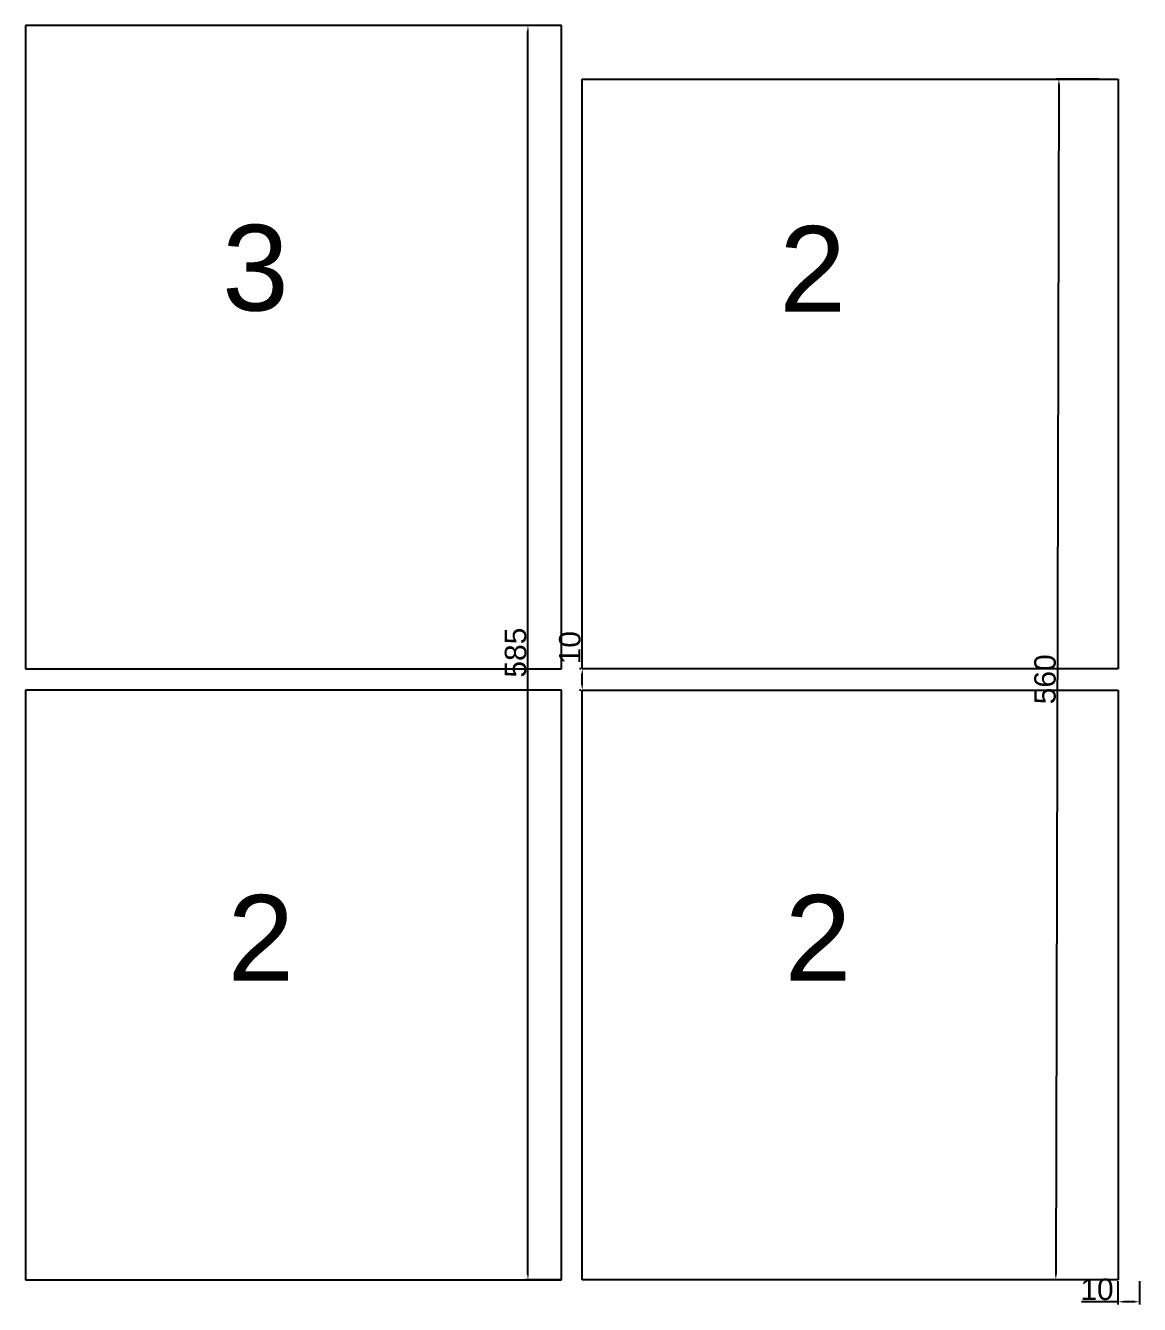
# Model space of a CAD drawing. Header units: millimetres. Extents: x -4275 to 17266, y -15886 to 5463.
# Drawn here: x 11421 to 11940, y -3529 to -2932 of the extents above; entities that cross this region are included whole.
import ezdxf

# ---------------------------------------------------------------- set-up
doc = ezdxf.new("R2010")
doc.units = ezdxf.units.MM
doc.layers.add('尺寸标注', color=6, linetype='Continuous')
doc.layers.add('标号', color=4, linetype='Continuous')
doc.styles.get("Standard").update_dxf_attribs({"font": 'arial.ttf'})
doc.dimstyles.new('ISO-25-JHF', dxfattribs={"dimtxt": 10, "dimasz": 2.5, "dimexe": 1.25, "dimexo": 0.625, "dimtad": 1, "dimtxsty": 'Standard', "dimcen": 2.5, "dimadec": 0, "dimazin": 0, "dimtfac": 1, "dimtmove": 0, "dimatfit": 3, "dimfxl": 1, "dimarcsym": 0})

# ---------------------------------------------------------------- blocks, each defined once
blk = doc.blocks.new('*D202')
at = {"layer": 'Defpoints', "color": 0, "transparency": 16777216}
for p in [(11922, -2957.39), (11901.24, -3517.34), (11920.55, -3517.39)]:
    blk.add_point(p, dxfattribs=at)
at = {"layer": '尺寸标注', "color": 0, "lineweight": -2, "transparency": 16777216}
for p, q in [((11921.37, -2957.38), (11901.44, -2957.33)), ((11902.68, -2959.84), (11901.25, -3514.84)), ((11919.92, -3517.38), (11899.99, -3517.33))]:
    blk.add_line(p, q, dxfattribs=at)
at = {"layer": '尺寸标注', "color": 0, "transparency": 16777216}
for points in [[(11902.27, -2959.83), (11903.1, -2959.84), (11902.69, -2957.34)], [(11900.83, -3514.83), (11901.67, -3514.84), (11901.24, -3517.34)]]:
    blk.add_solid(points, dxfattribs=at)
at = {"layer": '尺寸标注', "color": 0, "transparency": 16777216, "insert": (11896.24, -3237.32), "char_height": 10, "attachment_point": 5, "rotation": 89.85184}
blk.add_mtext('560', dxfattribs=at)
blk = doc.blocks.new('*D204')
at = {"layer": 'Defpoints', "color": 0, "transparency": 16777216}
for p in [(11654.92, -2932.39), (11670.52, -2932.39), (11670.52, -3517.39)]:
    blk.add_point(p, dxfattribs=at)
at = {"layer": '尺寸标注', "color": 0, "lineweight": -2, "transparency": 16777216}
for p, q in [((11669.89, -2932.39), (11653.67, -2932.39)), ((11654.92, -3514.89), (11654.92, -2934.89)), ((11669.89, -3517.39), (11653.67, -3517.39))]:
    blk.add_line(p, q, dxfattribs=at)
at = {"layer": '尺寸标注', "color": 0, "transparency": 16777216}
for points in [[(11654.51, -2934.89), (11655.34, -2934.89), (11654.92, -2932.39)], [(11654.51, -3514.89), (11655.34, -3514.89), (11654.92, -3517.39)]]:
    blk.add_solid(points, dxfattribs=at)
at = {"layer": '尺寸标注', "color": 0, "transparency": 16777216, "insert": (11649.19, -3224.89), "char_height": 10, "attachment_point": 5, "rotation": 90}
blk.add_mtext('585', dxfattribs=at)
blk = doc.blocks.new('*D207')
at = {"layer": 'Defpoints', "color": 0, "transparency": 16777216}
for p in [(11680.25, -3232.39), (11680.25, -3232.39), (11680.25, -3242.39)]:
    blk.add_point(p, dxfattribs=at)
at = {"layer": '尺寸标注', "color": 0, "lineweight": -2, "transparency": 16777216}
for p, q in [((11680.25, -3232.39), (11680.25, -3215.29)), ((11679.63, -3232.39), (11679, -3232.39)), ((11680.25, -3239.89), (11680.25, -3234.89)), ((11679.63, -3242.39), (11679, -3242.39))]:
    blk.add_line(p, q, dxfattribs=at)
at = {"layer": '尺寸标注', "color": 0, "transparency": 16777216}
for points in [[(11679.84, -3234.89), (11680.67, -3234.89), (11680.25, -3232.39)], [(11679.84, -3239.89), (11680.67, -3239.89), (11680.25, -3242.39)]]:
    blk.add_solid(points, dxfattribs=at)
at = {"layer": '尺寸标注', "color": 0, "transparency": 16777216, "insert": (11674.52, -3222.59), "char_height": 10, "attachment_point": 5, "rotation": 90}
blk.add_mtext('10', dxfattribs=at)
blk = doc.blocks.new('*D203')
at = {"layer": 'Defpoints', "color": 0, "transparency": 16777216}
for p in [(11930.25, -3517.39), (11940.25, -3517.39), (11930.25, -3527.67)]:
    blk.add_point(p, dxfattribs=at)
at = {"layer": '尺寸标注', "color": 0, "lineweight": -2, "transparency": 16777216}
for p, q in [((11930.25, -3518.01), (11930.25, -3528.92)), ((11940.25, -3518.01), (11940.25, -3528.92)), ((11930.25, -3527.67), (11913.15, -3527.67)), ((11937.75, -3527.67), (11932.75, -3527.67))]:
    blk.add_line(p, q, dxfattribs=at)
at = {"layer": '尺寸标注', "color": 0, "transparency": 16777216}
for points in [[(11932.75, -3527.26), (11932.75, -3528.09), (11930.25, -3527.67)], [(11937.75, -3527.26), (11937.75, -3528.09), (11940.25, -3527.67)]]:
    blk.add_solid(points, dxfattribs=at)
at = {"layer": '尺寸标注', "color": 0, "transparency": 16777216, "insert": (11920.45, -3521.94), "char_height": 10, "attachment_point": 5}
blk.add_mtext('10', dxfattribs=at)

msp = doc.modelspace()

# ---------------------------------------------------------------- linework, layer by layer
for p, q in [((11670.517, -2932.385), (11420.517, -2932.385)), ((11420.517, -2932.385), (11420.517, -3232.385)), ((11670.517, -3232.385), (11670.517, -2932.385)), ((11680.253, -3232.385), (11680.253, -2957.385)), ((11680.253, -2957.385), (11930.253, -2957.385)), ((11930.253, -2957.385), (11930.253, -3232.385)), ((11420.517, -3232.385), (11670.517, -3232.385)), ((11930.253, -3232.385), (11680.253, -3232.385)), ((11670.517, -3242.385), (11420.517, -3242.385)), ((11420.517, -3242.385), (11420.517, -3517.385)), ((11670.517, -3517.385), (11670.517, -3242.385)), ((11680.253, -3517.385), (11680.253, -3242.385)), ((11680.253, -3242.385), (11930.253, -3242.385)), ((11930.253, -3242.385), (11930.253, -3517.385)), ((11420.517, -3517.385), (11670.517, -3517.385)), ((11930.253, -3517.385), (11680.253, -3517.385))]:
    msp.add_line(p, q)

# ---------------------------------------------------------------- texts
at = {"layer": '标号', "char_height": 40, "attachment_point": 7}
for s, insert in [('3 ', (11512.241, -3065.909)), ('2 ', (11772.241, -3065.909)), ('2 ', (11514.768, -3377.961)), ('2 ', (11774.768, -3377.961))]:
    msp.add_mtext_dynamic_manual_height_columns(s, width=70.10425, gutter_width=12.5, heights=[0], dxfattribs=dict(at, insert=insert))

# ---------------------------------------------------------------- dimensions: what is measured, and where the dimension line sits
at = {"layer": '尺寸标注'}
for p1, p2, distance, picture, middle in [((11670.517, -3517.385), (11670.517, -2932.385), 15.593, '*D204', (11649.192, -3224.885)), ((11921.996, -2957.385), (11920.548, -3517.385), -19.306, '*D202', (11896.235, -3237.32)), ((11680.253, -3242.385), (11680.253, -3232.385), 0, '*D207', (11674.522, -3222.586)), ((11940.253, -3517.385), (11930.253, -3517.385), 10.287, '*D203', (11920.453, -3521.942))]:
    dim = msp.add_aligned_dim(p1=p1, p2=p2, distance=distance, dimstyle='ISO-25-JHF', dxfattribs=at)
    dim.commit()
    dim.dimension.update_dxf_attribs({"geometry": picture, "text_midpoint": middle})

doc.saveas('drawing.dxf')
